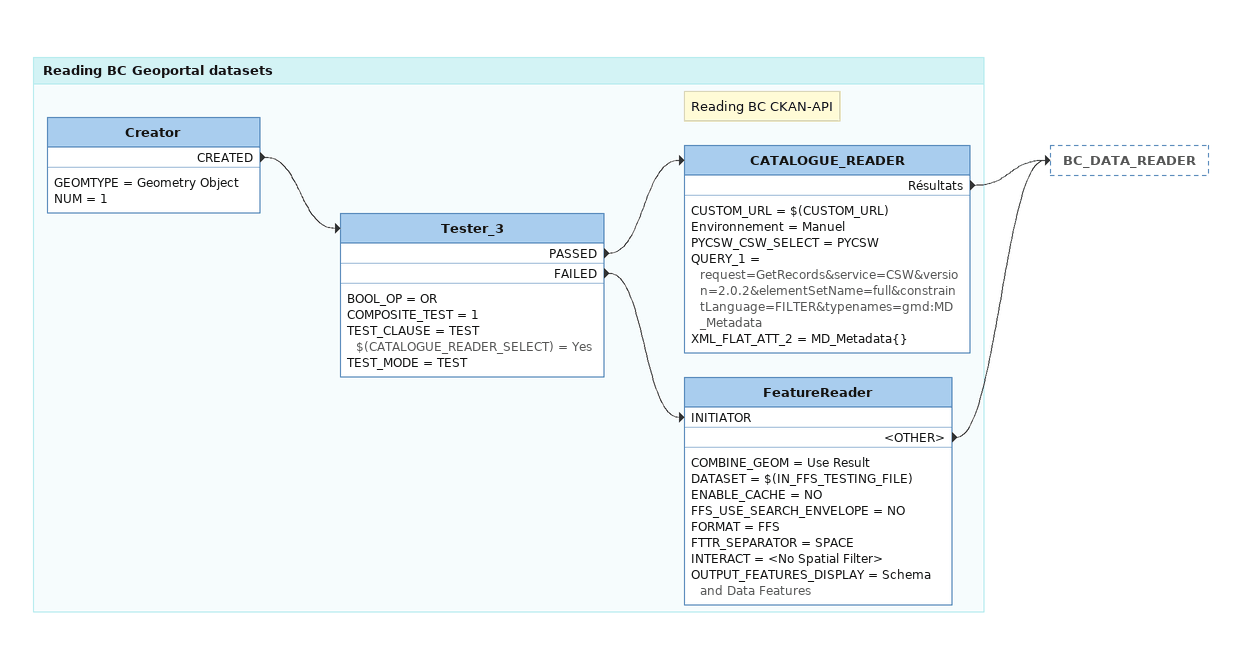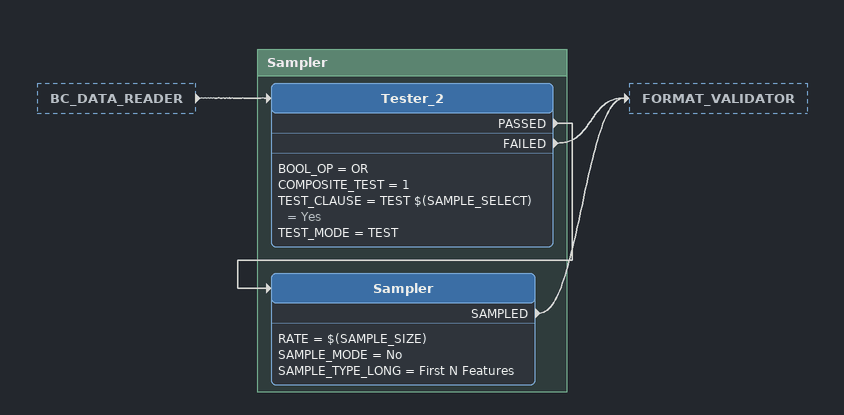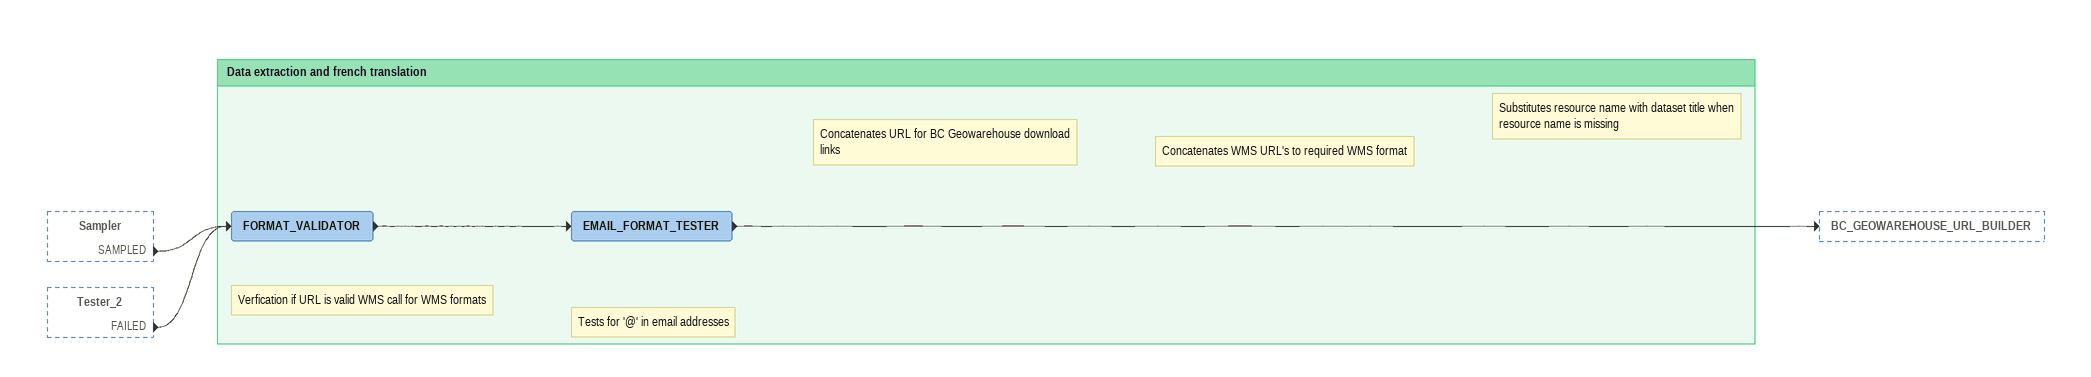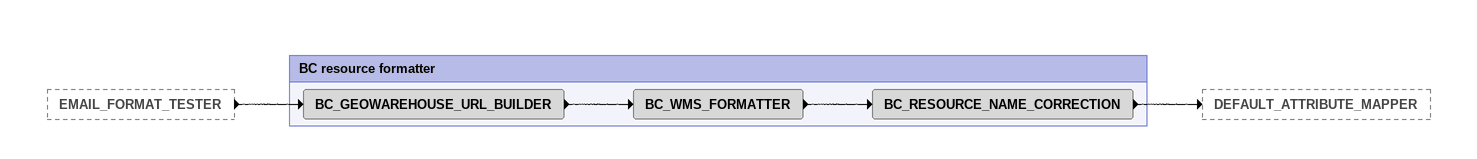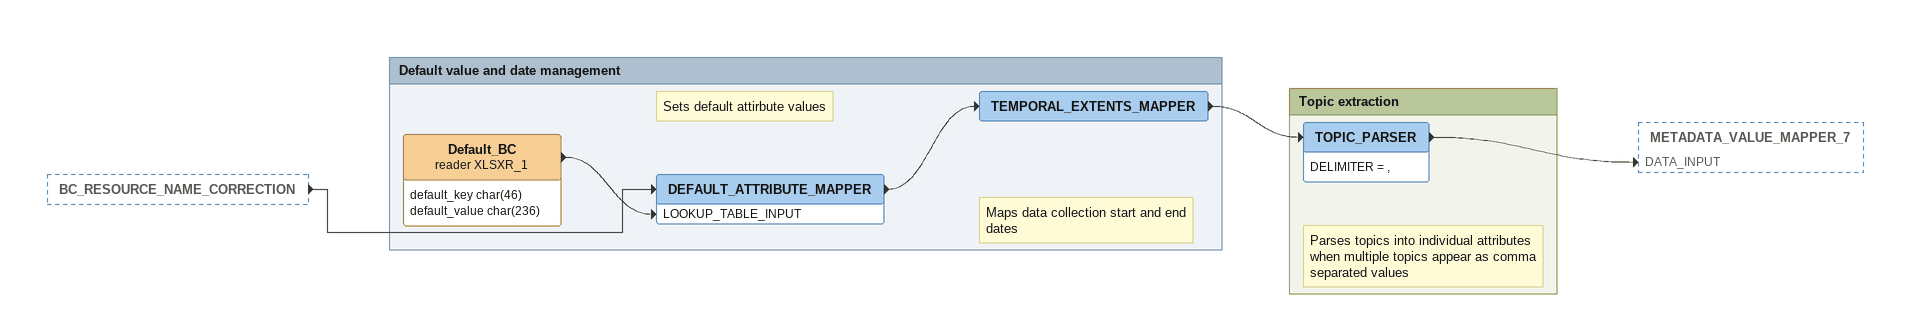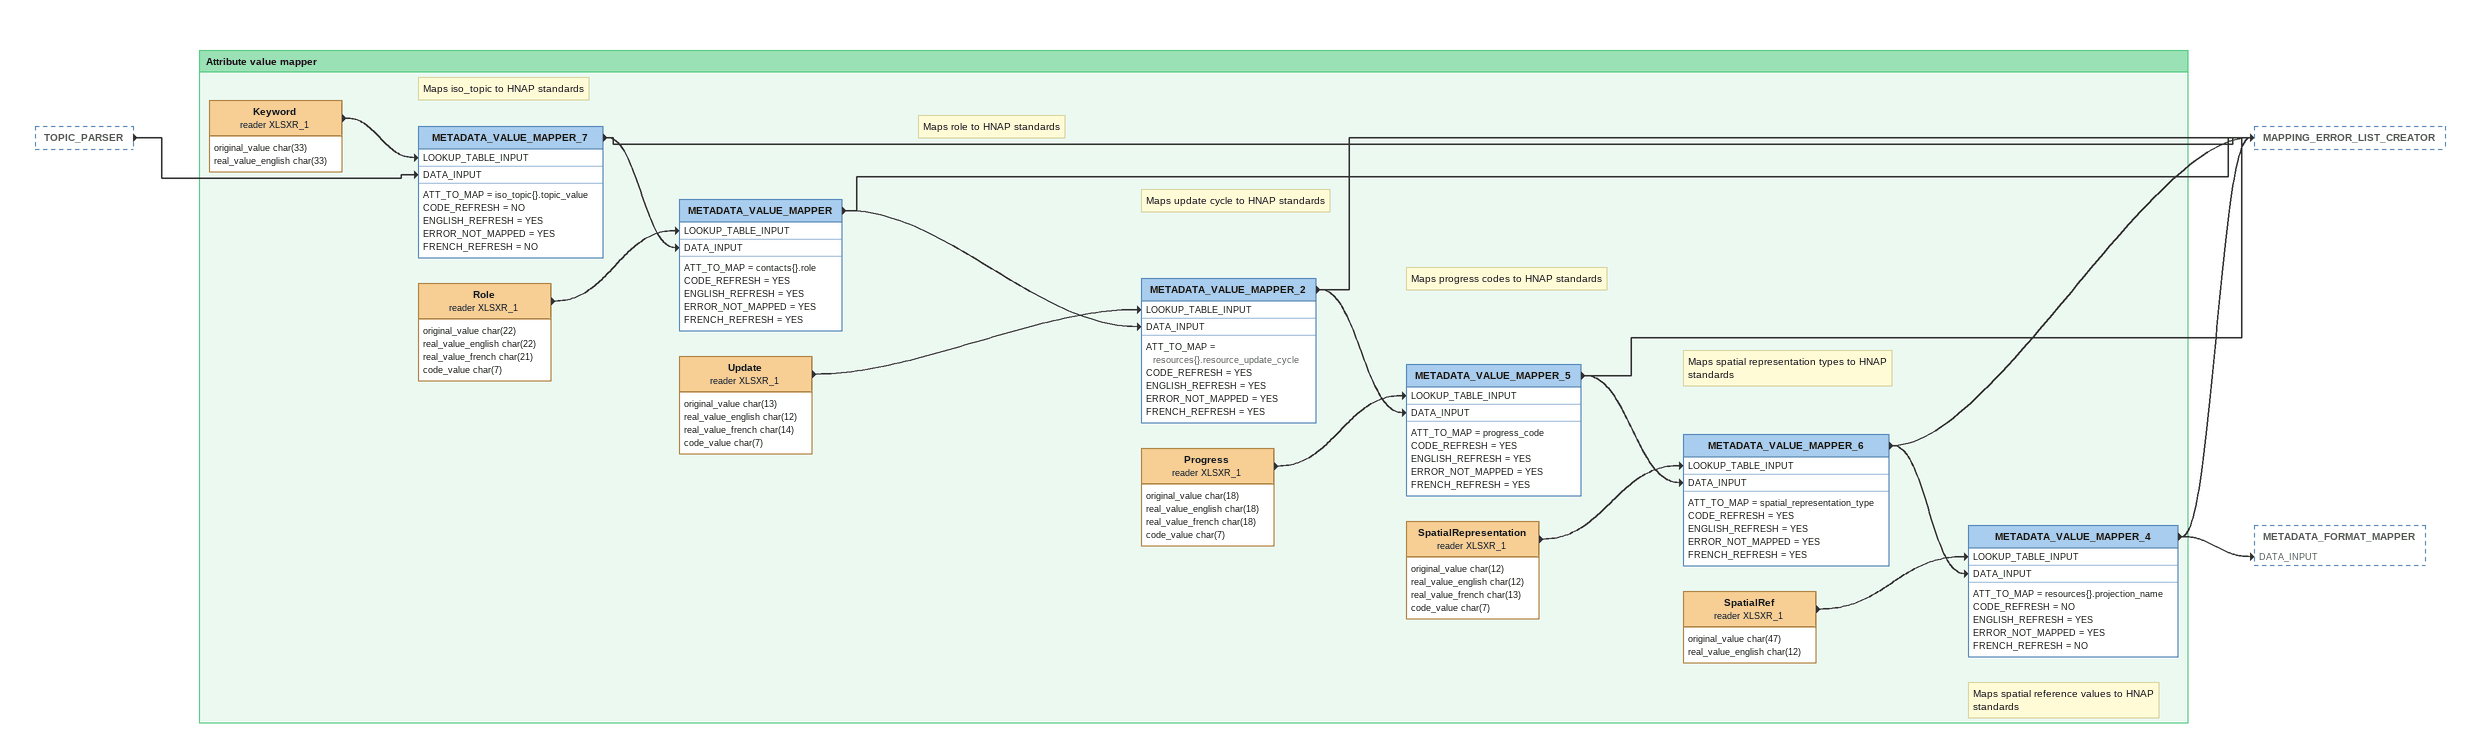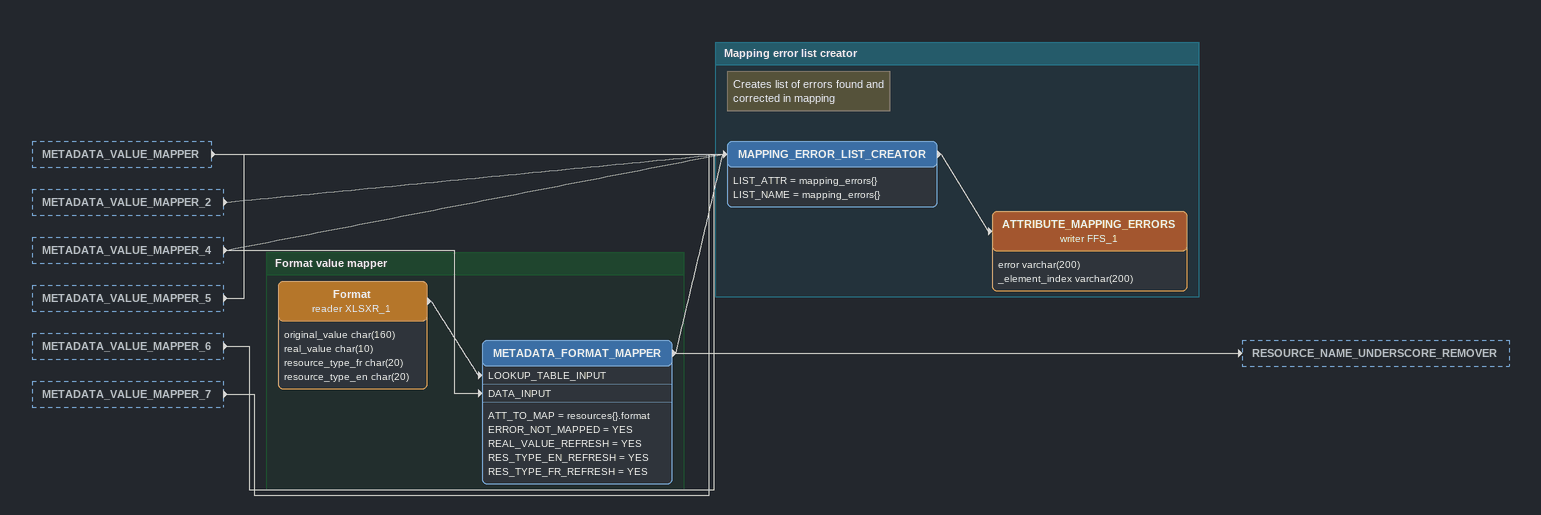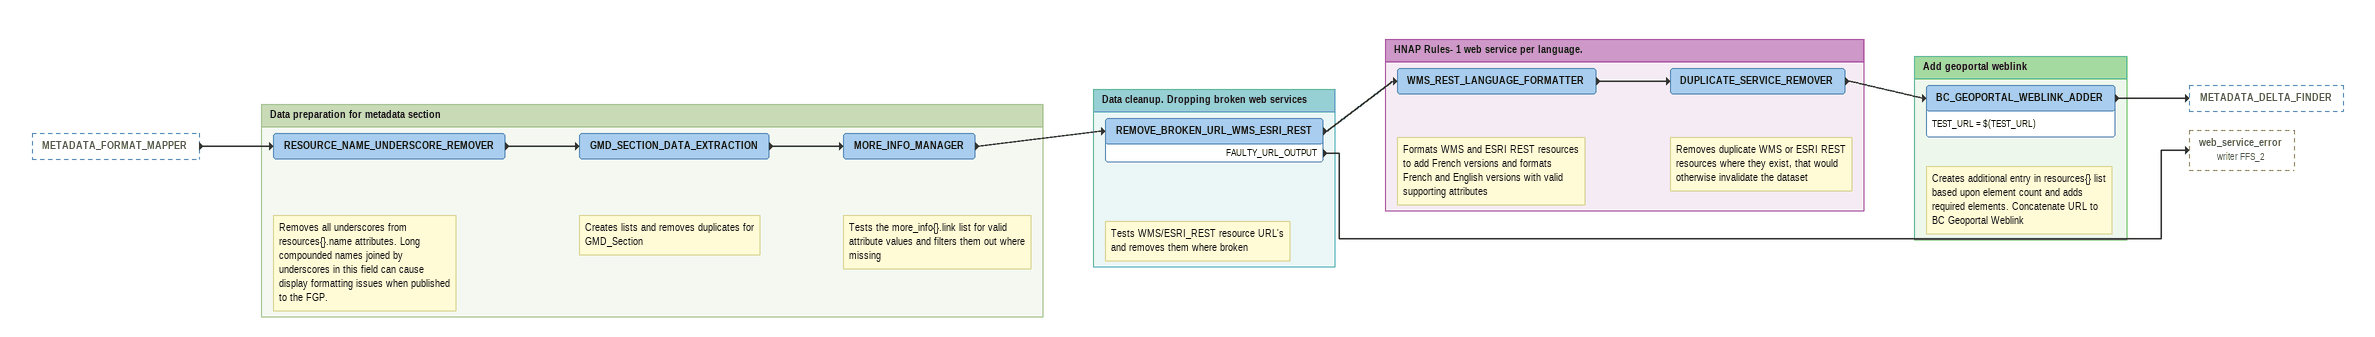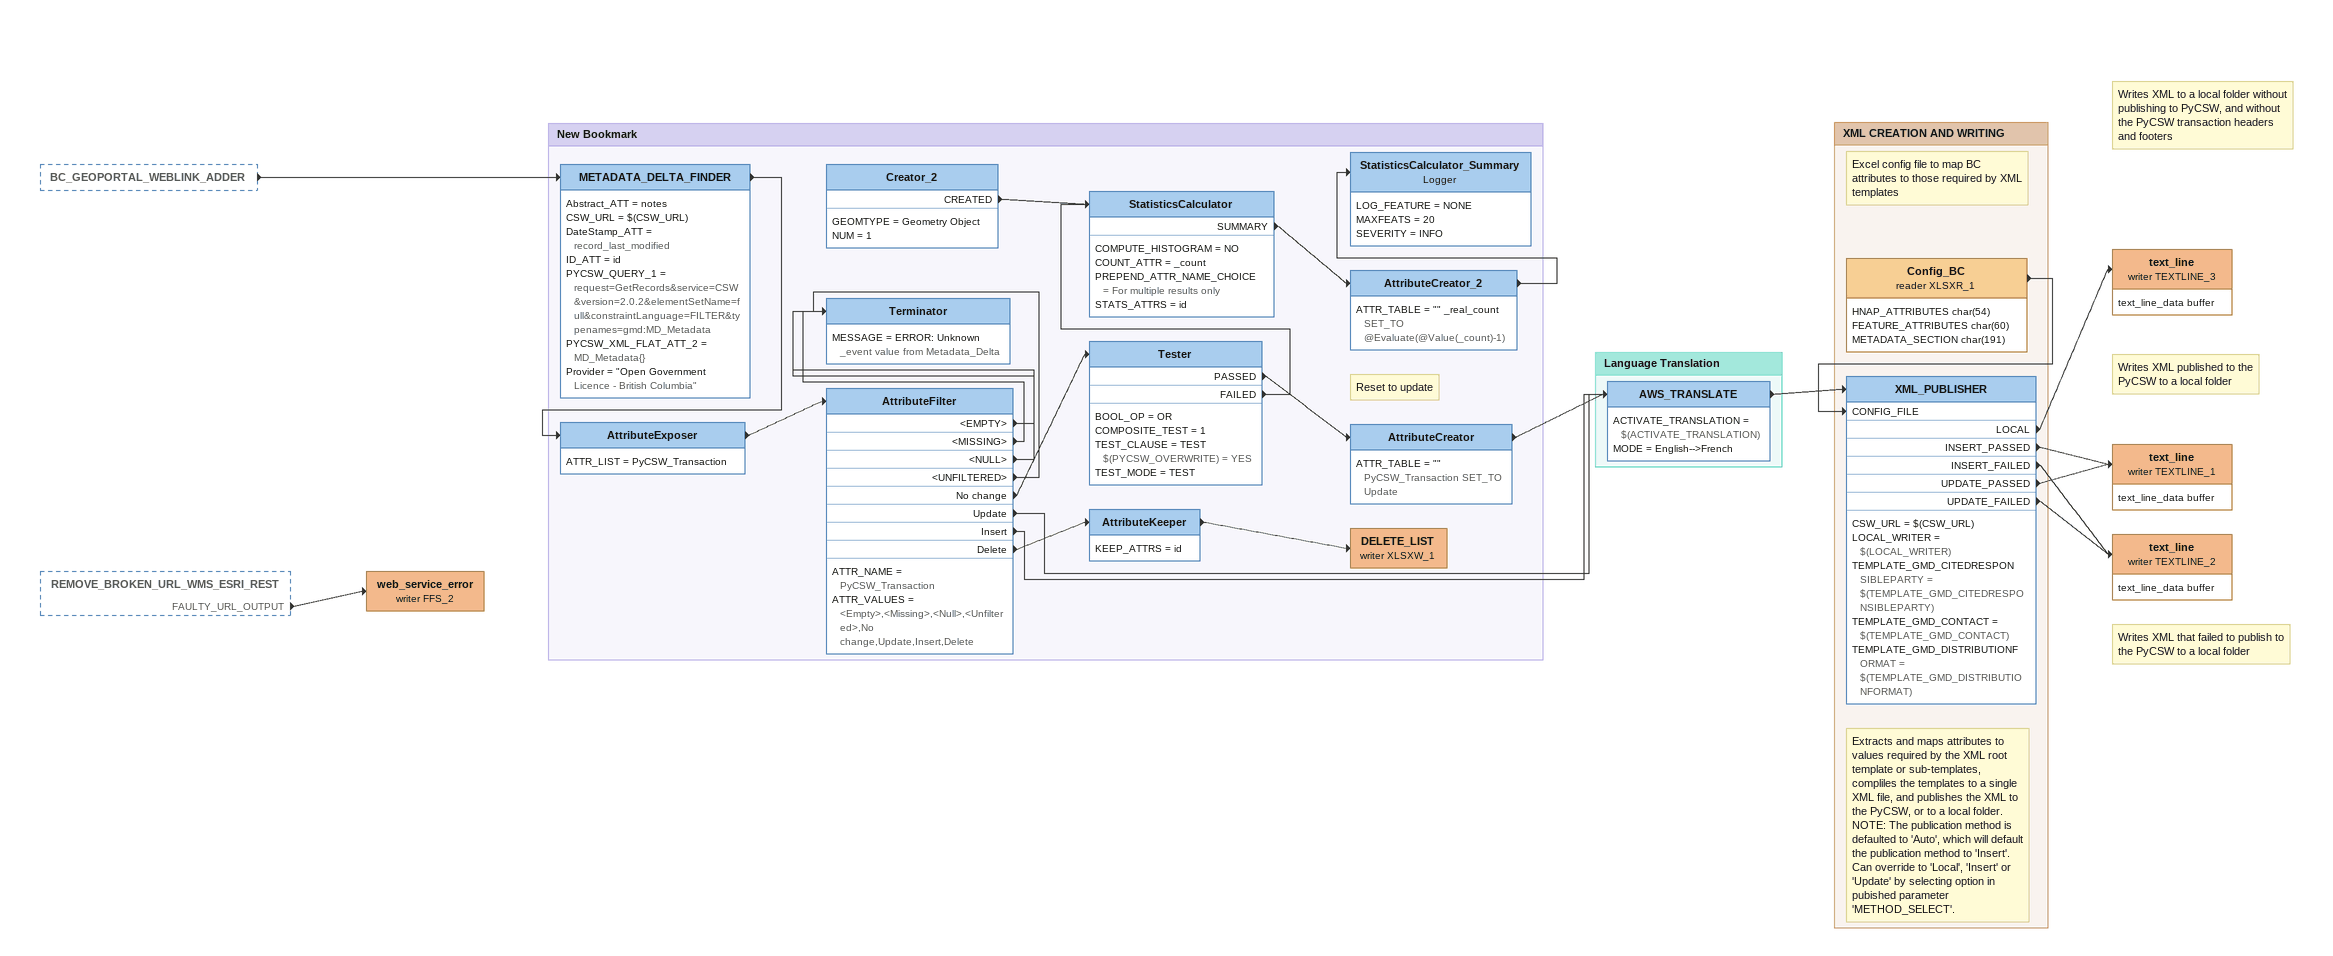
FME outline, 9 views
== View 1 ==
Bookmark: Reading BC Geoportal datasets
Creator
    GEOMTYPE = Geometry Object
    NUM = 1
    CREATED -> Tester_3
Tester_3
    BOOL_OP = OR
    COMPOSITE_TEST = 1
    TEST_CLAUSE = TEST $(CATALOGUE_READER_SELECT) = Yes
    TEST_MODE = TEST
    PASSED -> CATALOGUE_READER
    FAILED -> FeatureReader [INITIATOR]
Note: Reading BC CKAN-API
CATALOGUE_READER
    CUSTOM_URL = $(CUSTOM_URL)
    Environnement = Manuel
    PYCSW_CSW_SELECT = PYCSW
    QUERY_1 = request=GetRecords&service=CSW&version=2.0.2&elementSetName=full&constraintLanguage=FILTER&typenames=gmd:MD_Metadata
    XML_FLAT_ATT_2 = MD_Metadata{}
    Résultats -> BC_DATA_READER
FeatureReader
    COMBINE_GEOM = Use Result
    DATASET = $(IN_FFS_TESTING_FILE)
    ENABLE_CACHE = NO
    FFS_USE_SEARCH_ENVELOPE = NO
    FORMAT = FFS
    FTTR_SEPARATOR = SPACE
    INTERACT = <No Spatial Filter>
    OUTPUT_FEATURES_DISPLAY = Schema and Data Features
    <OTHER> -> BC_DATA_READER

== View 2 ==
BC_DATA_READER [outside]
    -> Tester_2

Bookmark: Sampler
Tester_2
    BOOL_OP = OR
    COMPOSITE_TEST = 1
    TEST_CLAUSE = TEST $(SAMPLE_SELECT) = Yes
    TEST_MODE = TEST
    PASSED -> Sampler
    FAILED -> FORMAT_VALIDATOR
Sampler
    RATE = $(SAMPLE_SIZE)
    SAMPLE_MODE = No
    SAMPLE_TYPE_LONG = First N Features
    SAMPLED -> FORMAT_VALIDATOR

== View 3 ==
Sampler [outside]
    SAMPLED -> FORMAT_VALIDATOR
Tester_2 [outside]
    FAILED -> FORMAT_VALIDATOR

Bookmark: Data extraction and french translation
Note: Verfication if URL is valid WMS call for WMS formats
FORMAT_VALIDATOR
    -> EMAIL_FORMAT_TESTER
Note: Tests for '@' in email addresses
Note: Concatenates URL for BC Geowarehouse download links
Note: Concatenates WMS URL's to required WMS format
Note: Substitutes resource name with dataset title when resource name is missing
EMAIL_FORMAT_TESTER
    -> BC_GEOWAREHOUSE_URL_BUILDER

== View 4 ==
EMAIL_FORMAT_TESTER [outside]
    -> BC_GEOWAREHOUSE_URL_BUILDER

Bookmark: BC resource formatter
BC_GEOWAREHOUSE_URL_BUILDER
    -> BC_WMS_FORMATTER
BC_WMS_FORMATTER
    -> BC_RESOURCE_NAME_CORRECTION
BC_RESOURCE_NAME_CORRECTION
    -> DEFAULT_ATTRIBUTE_MAPPER

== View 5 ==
BC_RESOURCE_NAME_CORRECTION [outside]
    -> DEFAULT_ATTRIBUTE_MAPPER

Bookmark: Default value and date management
Default_BC (reader XLSXR_1)
    attributes: default_key char(46), default_value char(236)
    -> DEFAULT_ATTRIBUTE_MAPPER [LOOKUP_TABLE_INPUT]
Note: Sets default attirbute values
DEFAULT_ATTRIBUTE_MAPPER
    -> TEMPORAL_EXTENTS_MAPPER
Note: Maps data collection start and end dates
TEMPORAL_EXTENTS_MAPPER
    -> TOPIC_PARSER

Bookmark: Topic extraction
Note: Parses topics into individual attributes when multiple topics appear as comma separated values
TOPIC_PARSER
    DELIMITER = ,
    -> METADATA_VALUE_MAPPER_7 [DATA_INPUT]

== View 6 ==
TOPIC_PARSER [outside]
    -> METADATA_VALUE_MAPPER_7 [DATA_INPUT]

Bookmark: Attribute value mapper
Keyword (reader XLSXR_1)
    attributes: original_value char(33), real_value_english char(33)
    -> METADATA_VALUE_MAPPER_7 [LOOKUP_TABLE_INPUT]
Note: Maps iso_topic to HNAP standards
METADATA_VALUE_MAPPER_7
    ATT_TO_MAP = iso_topic{}.topic_value
    CODE_REFRESH = NO
    ENGLISH_REFRESH = YES
    ERROR_NOT_MAPPED = YES
    FRENCH_REFRESH = NO
    -> METADATA_VALUE_MAPPER [DATA_INPUT]
    -> MAPPING_ERROR_LIST_CREATOR
Role (reader XLSXR_1)
    attributes: original_value char(22), real_value_english char(22), real_value_french char(21), code_value char(7)
    -> METADATA_VALUE_MAPPER [LOOKUP_TABLE_INPUT]
Note: Maps role to HNAP standards
METADATA_VALUE_MAPPER
    ATT_TO_MAP = contacts{}.role
    CODE_REFRESH = YES
    ENGLISH_REFRESH = YES
    ERROR_NOT_MAPPED = YES
    FRENCH_REFRESH = YES
    -> METADATA_VALUE_MAPPER_2 [DATA_INPUT]
    -> MAPPING_ERROR_LIST_CREATOR
Update (reader XLSXR_1)
    attributes: original_value char(13), real_value_english char(12), real_value_french char(14), code_value char(7)
    -> METADATA_VALUE_MAPPER_2 [LOOKUP_TABLE_INPUT]
Note: Maps update cycle to HNAP standards
METADATA_VALUE_MAPPER_2
    ATT_TO_MAP = resources{}.resource_update_cycle
    CODE_REFRESH = YES
    ENGLISH_REFRESH = YES
    ERROR_NOT_MAPPED = YES
    FRENCH_REFRESH = YES
    -> METADATA_VALUE_MAPPER_5 [DATA_INPUT]
    -> MAPPING_ERROR_LIST_CREATOR
Progress (reader XLSXR_1)
    attributes: original_value char(18), real_value_english char(18), real_value_french char(18), code_value char(7)
    -> METADATA_VALUE_MAPPER_5 [LOOKUP_TABLE_INPUT]
Note: Maps progress codes to HNAP standards
METADATA_VALUE_MAPPER_5
    ATT_TO_MAP = progress_code
    CODE_REFRESH = YES
    ENGLISH_REFRESH = YES
    ERROR_NOT_MAPPED = YES
    FRENCH_REFRESH = YES
    -> METADATA_VALUE_MAPPER_6 [DATA_INPUT]
    -> MAPPING_ERROR_LIST_CREATOR
SpatialRepresentation (reader XLSXR_1)
    attributes: original_value char(12), real_value_english char(12), real_value_french char(13), code_value char(7)
    -> METADATA_VALUE_MAPPER_6 [LOOKUP_TABLE_INPUT]
Note: Maps spatial representation types to HNAP standards
METADATA_VALUE_MAPPER_6
    ATT_TO_MAP = spatial_representation_type
    CODE_REFRESH = YES
    ENGLISH_REFRESH = YES
    ERROR_NOT_MAPPED = YES
    FRENCH_REFRESH = YES
    -> METADATA_VALUE_MAPPER_4 [DATA_INPUT]
    -> MAPPING_ERROR_LIST_CREATOR
SpatialRef (reader XLSXR_1)
    attributes: original_value char(47), real_value_english char(12)
    -> METADATA_VALUE_MAPPER_4 [LOOKUP_TABLE_INPUT]
Note: Maps spatial reference values to HNAP standards
METADATA_VALUE_MAPPER_4
    ATT_TO_MAP = resources{}.projection_name
    CODE_REFRESH = NO
    ENGLISH_REFRESH = YES
    ERROR_NOT_MAPPED = YES
    FRENCH_REFRESH = NO
    -> METADATA_FORMAT_MAPPER [DATA_INPUT]
    -> MAPPING_ERROR_LIST_CREATOR

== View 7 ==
METADATA_VALUE_MAPPER [outside]
    -> MAPPING_ERROR_LIST_CREATOR
METADATA_VALUE_MAPPER_2 [outside]
    -> MAPPING_ERROR_LIST_CREATOR
METADATA_VALUE_MAPPER_4 [outside]
    -> METADATA_FORMAT_MAPPER [DATA_INPUT]
    -> MAPPING_ERROR_LIST_CREATOR
METADATA_VALUE_MAPPER_5 [outside]
    -> MAPPING_ERROR_LIST_CREATOR
METADATA_VALUE_MAPPER_6 [outside]
    -> MAPPING_ERROR_LIST_CREATOR
METADATA_VALUE_MAPPER_7 [outside]
    -> MAPPING_ERROR_LIST_CREATOR

Bookmark: Format value mapper
Format (reader XLSXR_1)
    attributes: original_value char(160), real_value char(10), resource_type_fr char(20), resource_type_en char(20)
    -> METADATA_FORMAT_MAPPER [LOOKUP_TABLE_INPUT]
METADATA_FORMAT_MAPPER
    ATT_TO_MAP = resources{}.format
    ERROR_NOT_MAPPED = YES
    REAL_VALUE_REFRESH = YES
    RES_TYPE_EN_REFRESH = YES
    RES_TYPE_FR_REFRESH = YES
    -> MAPPING_ERROR_LIST_CREATOR
    -> RESOURCE_NAME_UNDERSCORE_REMOVER

Bookmark: Mapping error list creator
Note: Creates list of errors found and corrected in mapping
MAPPING_ERROR_LIST_CREATOR
    LIST_ATTR = mapping_errors{}
    LIST_NAME = mapping_errors{}
    -> ATTRIBUTE_MAPPING_ERRORS (writer FFS_1)
ATTRIBUTE_MAPPING_ERRORS (writer FFS_1)
    attributes: error varchar(200), _element_index varchar(200)

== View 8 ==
METADATA_FORMAT_MAPPER [outside]
    -> RESOURCE_NAME_UNDERSCORE_REMOVER

Bookmark: Data preparation for metadata section
Note: Removes all underscores from resources{}.name attributes. Long compounded names joined by underscores in this field can cause display formatting issues when published to the FGP.
RESOURCE_NAME_UNDERSCORE_REMOVER
    -> GMD_SECTION_DATA_EXTRACTION
Note: Creates lists and removes duplicates for GMD_Section
GMD_SECTION_DATA_EXTRACTION
    -> MORE_INFO_MANAGER
Note: Tests the more_info{}.link list for valid attribute values and filters them out where missing
MORE_INFO_MANAGER
    -> REMOVE_BROKEN_URL_WMS_ESRI_REST

Bookmark: Data cleanup. Dropping broken web services
Note: Tests WMS/ESRI_REST resource URL's and removes them where broken
REMOVE_BROKEN_URL_WMS_ESRI_REST
    -> WMS_REST_LANGUAGE_FORMATTER
    FAULTY_URL_OUTPUT -> web_service_error (writer FFS_2)

Bookmark: HNAP Rules- 1 web service per language.
Note: Formats WMS and ESRI REST resources to add French versions and formats French and English versions with valid supporting attributes
WMS_REST_LANGUAGE_FORMATTER
    -> DUPLICATE_SERVICE_REMOVER
Note: Removes duplicate WMS or ESRI REST resources where they exist, that would otherwise invalidate the dataset
DUPLICATE_SERVICE_REMOVER
    -> BC_GEOPORTAL_WEBLINK_ADDER

Bookmark: Add geoportal weblink
Note: Creates additional entry in resources{} list based upon element count and adds required elements. Concatenate URL to BC Geoportal Weblink
BC_GEOPORTAL_WEBLINK_ADDER
    TEST_URL = $(TEST_URL)
    -> METADATA_DELTA_FINDER

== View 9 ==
BC_GEOPORTAL_WEBLINK_ADDER [outside]
    -> METADATA_DELTA_FINDER
REMOVE_BROKEN_URL_WMS_ESRI_REST [outside]
    FAULTY_URL_OUTPUT -> web_service_error (writer FFS_2)
web_service_error (writer FFS_2)
Note: Writes XML to a local folder without publishing to PyCSW, and without the PyCSW transaction headers and footers
text_line (writer TEXTLINE_3)
    attributes: text_line_data buffer
Note: Writes XML published to the PyCSW to a local folder
text_line (writer TEXTLINE_1)
    attributes: text_line_data buffer
Note: Writes XML that failed to publish to the PyCSW to a local folder
text_line (writer TEXTLINE_2)
    attributes: text_line_data buffer

Bookmark: New Bookmark
METADATA_DELTA_FINDER
    Abstract_ATT = notes
    CSW_URL = $(CSW_URL)
    DateStamp_ATT = record_last_modified
    ID_ATT = id
    PYCSW_QUERY_1 = request=GetRecords&service=CSW&version=2.0.2&elementSetName=full&constraintLanguage=FILTER&typenames=gmd:MD_Metadata
    PYCSW_XML_FLAT_ATT_2 = MD_Metadata{}
    Provider = "Open Government Licence - British Columbia"
    -> AttributeExposer
AttributeExposer
    ATTR_LIST = PyCSW_Transaction
    -> AttributeFilter
AttributeFilter
    ATTR_NAME = PyCSW_Transaction
    ATTR_VALUES = <Empty>,<Missing>,<Null>,<Unfiltered>,No change,Update,Insert,Delete
    <EMPTY> -> Terminator
    <MISSING> -> Terminator
    <NULL> -> Terminator
    <UNFILTERED> -> Terminator
    No change -> Tester
    Update -> AWS_TRANSLATE
    Insert -> AWS_TRANSLATE
    Delete -> AttributeKeeper
Terminator
    MESSAGE = ERROR: Unknown _event value from Metadata_Delta
Tester
    BOOL_OP = OR
    COMPOSITE_TEST = 1
    TEST_CLAUSE = TEST $(PYCSW_OVERWRITE) = YES
    TEST_MODE = TEST
    PASSED -> AttributeCreator
    FAILED -> StatisticsCalculator
Note: Reset to update
AttributeCreator
    ATTR_TABLE = "" PyCSW_Transaction SET_TO Update
    -> AWS_TRANSLATE
AttributeKeeper
    KEEP_ATTRS = id
    -> DELETE_LIST (writer XLSXW_1)
DELETE_LIST (writer XLSXW_1)
Creator_2
    GEOMTYPE = Geometry Object
    NUM = 1
    CREATED -> StatisticsCalculator
StatisticsCalculator
    COMPUTE_HISTOGRAM = NO
    COUNT_ATTR = _count
    PREPEND_ATTR_NAME_CHOICE = For multiple results only
    STATS_ATTRS = id
    SUMMARY -> AttributeCreator_2
AttributeCreator_2
    ATTR_TABLE = "" _real_count SET_TO @Evaluate(@Value(_count)-1)
    -> StatisticsCalculator_Summary
StatisticsCalculator_Summary: Logger
    LOG_FEATURE = NONE
    MAXFEATS = 20
    SEVERITY = INFO

Bookmark: Language Translation
AWS_TRANSLATE
    ACTIVATE_TRANSLATION = $(ACTIVATE_TRANSLATION)
    MODE = English-->French
    -> XML_PUBLISHER

Bookmark: XML CREATION AND WRITING
Note: Excel config file to map BC attributes to those required by XML templates
Config_BC (reader XLSXR_1)
    attributes: HNAP_ATTRIBUTES char(54), FEATURE_ATTRIBUTES char(60), METADATA_SECTION char(191)
    -> XML_PUBLISHER [CONFIG_FILE]
Note: Extracts and maps attributes to values required by the XML root template or sub-templates, compliles the templates to a single XML file, and publishes the XML to the PyCSW, or to a local folder. / NOTE: The publication method is defaulted to 'Auto', which will default the publication method to 'Insert'. Can override to 'Local', 'Insert' or 'Update' by selecting option in pubished parameter 'METHOD_SELECT'.
XML_PUBLISHER
    CSW_URL = $(CSW_URL)
    LOCAL_WRITER = $(LOCAL_WRITER)
    TEMPLATE_GMD_CITEDRESPONSIBLEPARTY = $(TEMPLATE_GMD_CITEDRESPONSIBLEPARTY)
    TEMPLATE_GMD_CONTACT = $(TEMPLATE_GMD_CONTACT)
    TEMPLATE_GMD_DISTRIBUTIONFORMAT = $(TEMPLATE_GMD_DISTRIBUTIONFORMAT)
    LOCAL -> text_line (writer TEXTLINE_3)
    INSERT_PASSED -> text_line (writer TEXTLINE_1)
    INSERT_FAILED -> text_line (writer TEXTLINE_2)
    UPDATE_PASSED -> text_line (writer TEXTLINE_1)
    UPDATE_FAILED -> text_line (writer TEXTLINE_2)
